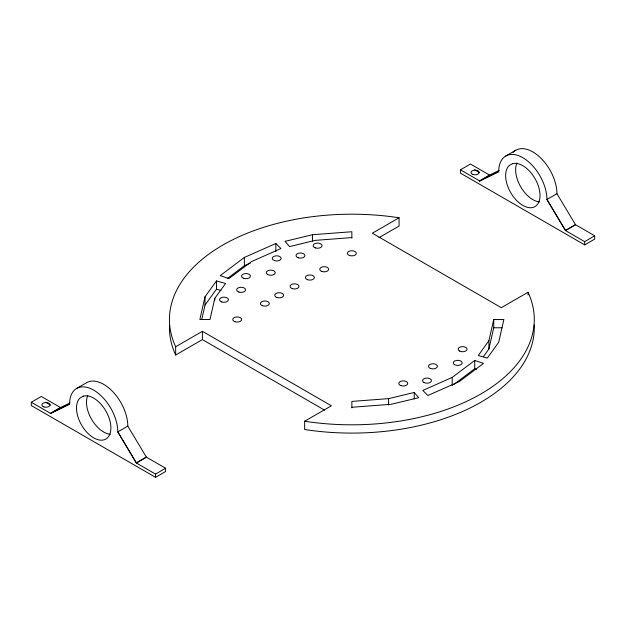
<?xml version="1.0" encoding="UTF-8"?>
<svg xmlns="http://www.w3.org/2000/svg" width="626" height="626" viewBox="0 0 626 626"><rect width="100%" height="100%" fill="white"/><g stroke="black" fill="none" stroke-linecap="round" stroke-linejoin="round"><path stroke-width="0.94" d="M205.023 296.787L199.843 319.503L209.976 319.503L214.812 298.305L225.563 283.515L216.471 280.925L205.023 296.787L205.023 305.058L201.791 319.26M488.906 340.7L493.742 319.503L503.875 319.503L498.695 342.219L487.31 358.095L478.28 355.521L488.906 340.7L488.906 348.979L483.311 356.773M488.906 348.979L493.742 327.774L493.742 319.503M205.023 305.058L216.471 289.204L216.471 280.925M244.367 257.442L220.211 275.62L228.983 278.547L251.535 261.582L280.918 248.561L275.855 243.498L244.367 257.442L244.367 265.714L227.222 278.617M452.191 377.423L474.735 360.459L483.515 363.385L459.351 381.563L427.871 395.507L422.8 390.444L452.191 377.423L452.191 385.702M453.74 384.528L474.735 368.737L474.735 360.459M76.638 388.449L86.654 382.666A34.101 19.688 60 0 1 112.93 391.806A34.101 19.688 60 0 1 127.814 426.118L146.374 457.137L165.569 468.217L165.569 471.527L155.553 477.309L31.3 405.57L31.3 402.26L50.596 413.403L60.456 407.526L70.026 402.901M513.077 152.4A34.101 19.688 60 0 1 540.082 157.4A34.101 19.688 60 0 1 556.944 193.684L575.505 224.703L594.7 235.783L594.7 239.093L584.684 244.876L460.431 173.136L460.431 169.826L479.727 180.969L489.579 175.092L499.149 170.468M127.814 426.118L117.798 431.901L136.358 463.005L146.374 457.137L136.358 462.911L117.798 431.901A34.101 19.688 60 0 0 93.689 390.139A34.101 19.688 60 0 0 69.58 404.06L50.596 413.403M556.944 193.684L546.928 199.467L565.489 230.571L575.505 224.703L565.489 230.478L546.928 199.467A34.101 19.688 60 0 0 522.82 157.705A34.101 19.688 60 0 0 498.711 171.626L479.727 180.969M155.553 477.309L155.553 474.085L165.569 468.217M584.684 244.876L584.684 241.652L594.7 235.783M31.3 402.26L41.316 396.477L60.456 407.526L50.51 413.442L69.65 404.193M460.431 169.826L470.447 164.043L489.579 175.092L479.641 181.008L498.711 171.626M505.769 156.015L515.785 150.232M324.644 410.171L202.401 339.597L175.663 355.036L175.663 346.757L202.401 331.318L331.389 405.789L304.651 421.228L304.651 429.506A182.416 105.317 0 0 0 534.213 324.949M379.02 237.63L399.075 226.049L399.075 217.778L372.329 233.216L501.316 307.687L528.062 292.248L528.062 295.002M244.367 265.714L250.494 263.006M351.859 238.17L351.859 231.737L312.515 234.727L285.049 241.339L289.533 246.581L315.136 240.376L351.859 237.59M351.859 407.855L351.859 401.415L388.582 398.629L414.248 392.486L418.7 397.706L391.203 404.279L351.859 407.268M493.742 327.774L502.036 327.774M216.471 289.204L221.017 290.495M474.735 368.737L476.488 369.317M474.602 169.756L479.594 172.635M565.489 230.571L584.684 241.652M45.479 402.189L50.471 405.069M136.358 463.005L155.553 474.085M414.248 392.486L414.248 398.926M388.582 398.629L388.582 405.061M312.515 234.727L312.515 241.159M275.855 243.498L275.855 251.769M214.812 298.305L214.812 300.144M202.401 331.318L202.401 339.597M175.663 355.036A182.416 105.317 0 0 1 169.474 325.896M528.062 292.248A182.416 105.317 0 0 1 304.651 421.228M175.663 346.757A182.416 105.317 0 0 1 399.075 217.778M110.286 434.342A24.32 14.038 60 0 1 91.545 419.224A24.32 14.038 60 0 1 87.812 395.429M539.416 201.908A24.32 14.038 60 0 1 520.675 186.783A24.32 14.038 60 0 1 516.943 162.995M83.219 396.188L80.042 398.019A24.32 14.038 60 0 0 89.964 435.219A24.32 14.038 60 0 0 110.481 423.379A24.32 14.038 60 0 0 83.219 396.188M512.35 163.754L509.173 165.585A24.32 14.038 60 0 0 519.095 202.785A24.32 14.038 60 0 0 539.604 190.946A24.32 14.038 60 0 0 512.35 163.754M430.704 368.542A4.46 2.574 0 0 0 437.394 366.312A4.46 2.574 0 0 0 430.704 364.082A4.46 2.574 0 0 0 430.704 368.542M401.031 385.671A4.46 2.574 0 0 0 407.722 383.441A4.46 2.574 0 0 0 401.031 381.211A4.46 2.574 0 0 0 401.031 385.671M423.857 382.447A4.46 2.574 0 0 0 431.314 381.289A4.46 2.574 0 0 0 425.852 378.135A4.46 2.574 0 0 0 423.857 382.447M267.662 274.532A4.46 2.574 0 0 0 275.104 273.335A4.46 2.574 0 0 0 269.595 270.213A4.46 2.574 0 0 0 267.662 274.532M292.303 288.633A4.46 2.574 0 0 0 298.993 286.403A4.46 2.574 0 0 0 292.303 284.173A4.46 2.574 0 0 0 292.303 288.633M276.942 297.499A4.46 2.574 0 0 0 283.633 295.276A4.46 2.574 0 0 0 276.942 293.046A4.46 2.574 0 0 0 276.942 297.499M234.977 321.733A4.46 2.574 0 0 0 241.659 319.503A4.46 2.574 0 0 0 234.977 317.272A4.46 2.574 0 0 0 234.977 321.733M315.363 247.896A4.46 2.574 0 0 0 322.054 245.666A4.46 2.574 0 0 0 315.363 243.444A4.46 2.574 0 0 0 315.363 247.896M307.663 279.767A4.46 2.574 0 0 0 314.354 277.537A4.46 2.574 0 0 0 307.663 275.307A4.46 2.574 0 0 0 307.663 279.767M221.745 301.951A4.46 2.574 0 0 0 228.435 299.721A4.46 2.574 0 0 0 221.745 297.491A4.46 2.574 0 0 0 221.745 301.951M321.975 271.504A4.46 2.574 0 0 0 328.666 269.274A4.46 2.574 0 0 0 321.975 267.044A4.46 2.574 0 0 0 321.975 271.504M262.63 305.77A4.46 2.574 0 0 0 269.313 303.54A4.46 2.574 0 0 0 262.63 301.309A4.46 2.574 0 0 0 262.63 305.77M238.882 292.06A4.46 2.574 0 0 0 245.572 289.83A4.46 2.574 0 0 0 238.882 287.6A4.46 2.574 0 0 0 238.882 292.06M298.234 257.787A4.46 2.574 0 0 0 304.917 255.565A4.46 2.574 0 0 0 298.234 253.334A4.46 2.574 0 0 0 298.234 257.787M243.663 278.312A4.46 2.574 0 0 0 250.447 276.183A4.46 2.574 0 0 0 243.866 273.852A4.46 2.574 0 0 0 243.663 278.312M274.485 260.612A4.46 2.574 0 0 0 281.176 258.381A4.46 2.574 0 0 0 274.485 256.151A4.46 2.574 0 0 0 274.485 260.612M454.578 364.708A4.46 2.574 0 0 0 462.035 363.557A4.46 2.574 0 0 0 456.573 360.404A4.46 2.574 0 0 0 454.578 364.708M459.461 350.998A4.46 2.574 0 0 0 466.918 349.84A4.46 2.574 0 0 0 461.456 346.694A4.46 2.574 0 0 0 459.461 350.998M349.629 255.533A4.46 2.574 0 0 0 356.319 253.303A4.46 2.574 0 0 0 349.629 251.073A4.46 2.574 0 0 0 349.629 255.533M43.914 406.931A4.053 2.34 0 0 0 49.994 404.905A4.053 2.34 0 0 0 43.914 402.878A4.053 2.34 0 0 0 43.914 406.931M473.037 174.498A4.053 2.34 0 0 0 479.117 172.471A4.053 2.34 0 0 0 473.037 170.444A4.053 2.34 0 0 0 473.037 174.498"/></g></svg>
